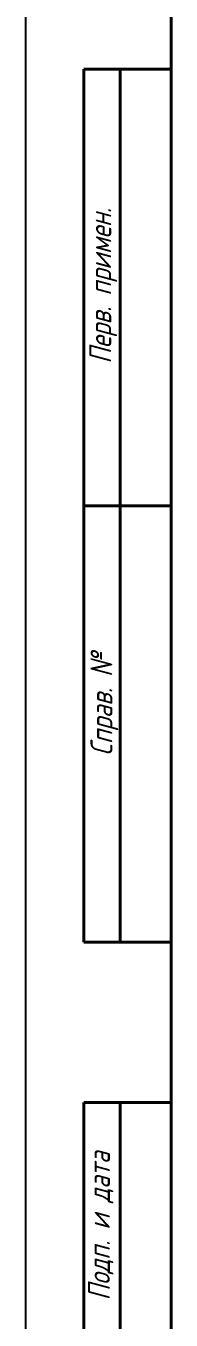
# Paper-space layout 'Layout1' of a CAD drawing. Extents: x -1 to 840, y -1 to 593.
# Drawn here: x -0.8 to 19.2, y 119.3 to 297.1 of the extents above; entities that cross this region are included whole.
import ezdxf

# ---------------------------------------------------------------- set-up
doc = ezdxf.new("R2010")
doc.units = 0
doc.header["$MEASUREMENT"] = 0
doc.layers.add('KONTUR', color=7, linetype='CONTINUOUS')
doc.layers.add('Основная', color=7, linetype='CONTINUOUS', lineweight=40)
doc.layers.add('текст', color=7, linetype='CONTINUOUS', lineweight=30)
doc.styles.add('GOST type A0', font='', dxfattribs={"oblique": 15, "height": 3.5})
doc.styles.get('GOST type A0').set_extended_font_data('GOST type A')

psp = doc.layouts.get("Layout1")

# ---------------------------------------------------------------- linework, layer by layer
at = {"layer": 'KONTUR'}
psp.add_line((-0.792, -0.792), (-0.792, 593.208), dxfattribs=at)
at = {"layer": 'Основная'}
for p, q in [((19.208, 44.208), (19.208, 588.208)), ((7.208, 291.208), (7.208, 171.208)), ((19.208, 291.208), (7.208, 291.208)), ((12.208, 171.208), (12.208, 291.208)), ((19.208, 231.208), (7.208, 231.208)), ((19.208, 171.208), (7.208, 171.208)), ((7.208, 4.208), (7.208, 149.208)), ((19.208, 149.208), (7.208, 149.208)), ((12.208, 4.208), (12.208, 149.208))]:
    psp.add_line(p, q, dxfattribs=at)

# ---------------------------------------------------------------- texts
at = {"layer": 'текст', "style": 'GOST type A0', "oblique": 15}
for s, p in [('Перв. примен.', (10.961, 250.721)), ('Справ. №', (11.116, 196.836)), ('Подп. и дата', (10.782, 121.979))]:
    psp.add_text(s, height=3, rotation=90, dxfattribs=at).set_placement(p)

doc.saveas('drawing.dxf')
